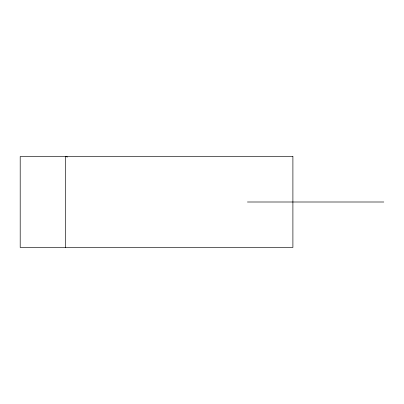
<?xml version="1.0" encoding="UTF-8"?>
<svg xmlns="http://www.w3.org/2000/svg" width="404" height="404" viewBox="0 0 404 404"><rect width="100%" height="100%" fill="white"/><g stroke="black" fill="none" stroke-linecap="round" stroke-linejoin="round"><path stroke-width="0.61" d="M247.45 202L383.8 202M67.488 157.01L65.65 156.55L65.65 247.45M292.9 156.55L20.2 156.55L20.2 247.45L292.9 247.45L292.9 156.55"/></g></svg>
